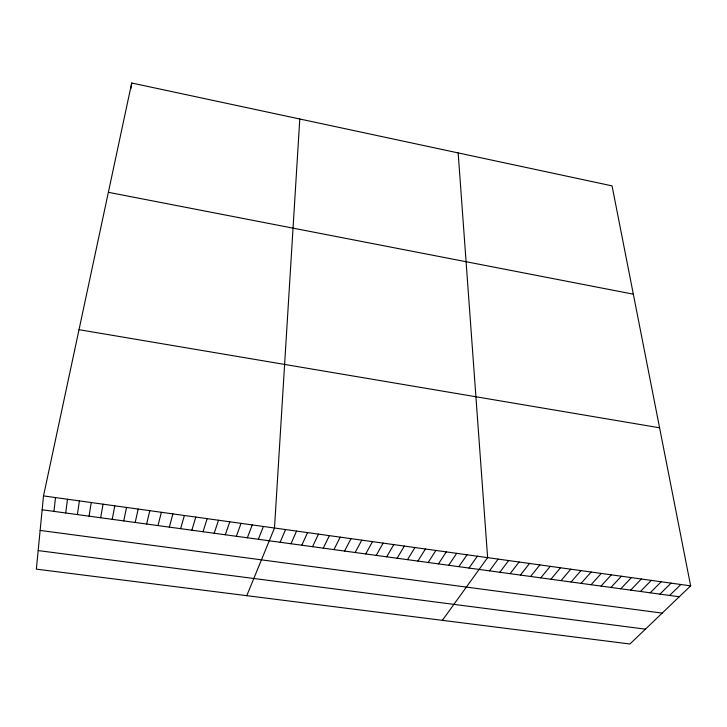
<?xml version="1.0" encoding="UTF-8"?>
<svg xmlns="http://www.w3.org/2000/svg" width="727" height="727" viewBox="0 0 727 727"><rect width="100%" height="100%" fill="white"/><g stroke="black" fill="none" stroke-linecap="round" stroke-linejoin="round"><path stroke-width="1.09" d="M299.788 118.992L274.497 528.011L246.78 595.677M43.511 495.905L36.35 569.141L629.936 643.995L690.65 585.862L612.052 185.867L131.714 83.005L43.511 495.905L690.65 585.862M53.952 511.381L55.516 497.577M65.703 512.98L67.475 499.24M130.951 88.558L131.714 83.005M77.407 514.58L79.379 500.894M89.057 516.17L91.239 502.539M100.662 517.76L103.052 504.184M112.222 519.332L114.811 505.819M123.735 520.905L126.525 507.446M135.204 522.477L138.185 509.064M146.627 524.031L149.798 510.681M157.995 525.585L161.367 512.29M169.327 527.13L172.89 513.889M180.605 528.674L184.367 515.488M191.846 530.21L195.79 517.07M203.042 531.737L207.168 518.651M214.183 533.264L218.509 520.232M225.288 534.772L229.796 521.795M236.348 536.29L241.037 523.358M247.362 537.789L252.233 524.921M258.339 539.289L263.383 526.466M280.149 542.269L285.557 529.547M290.991 543.751L296.571 531.083M301.796 545.223L307.548 532.609M312.546 546.695L318.481 534.127M323.261 548.158L329.367 535.645M333.938 549.612L340.209 537.144M344.571 551.066L351.014 538.652M355.158 552.511L361.773 540.143M365.708 553.956L372.488 541.633M376.222 555.392L383.156 543.114M386.691 556.818L393.789 544.596M397.115 558.245L404.385 546.068M407.502 559.663L414.926 547.531M417.852 561.071L425.44 548.994M428.158 562.48L435.9 550.448M438.426 563.879L446.323 551.902M448.659 565.279L456.71 553.347M458.846 566.669L467.061 554.783M468.997 568.06L477.357 556.21M442.361 620.34L487.626 557.636L458.164 152.906M489.489 570.859L498.159 559.108M499.831 572.267L508.655 560.562M510.127 573.676L519.105 562.016M520.387 575.075L529.51 563.461M530.601 576.475L539.879 564.906M540.779 577.856L550.212 566.342M550.921 579.246L560.499 567.769M561.017 580.628L570.75 569.196M571.086 582L580.955 570.613M581.109 583.363L591.124 572.031M591.087 584.735L601.247 573.43M601.038 586.089L611.334 574.839M610.944 587.443L621.385 576.229M620.813 588.788L631.39 577.629M630.645 590.133L641.368 579.01M640.442 591.469L651.301 580.391M650.202 592.805L661.197 581.764M659.925 594.132L671.048 583.136M669.612 595.449L680.872 584.499M38.167 550.584L645.44 629.155M40.13 530.428L662.188 613.115M42.157 509.763L679.254 596.767M79.016 329.685L659.589 427.794M108.359 192.31L633.335 294.171"/></g></svg>
